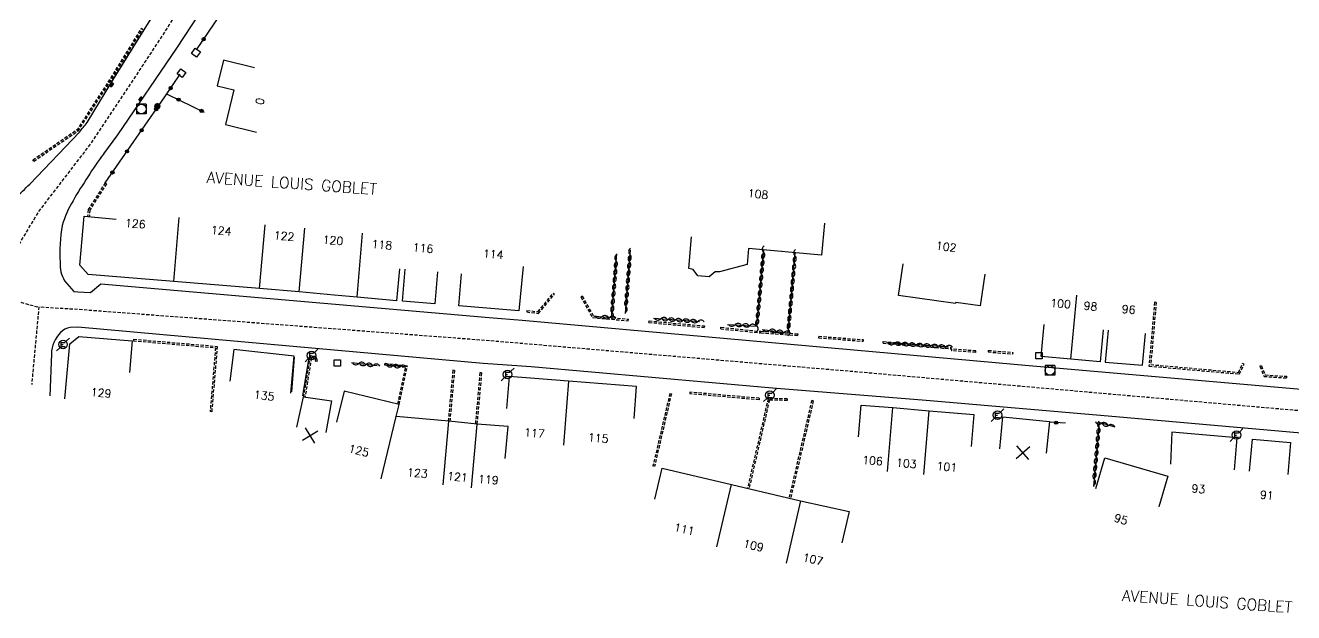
# Model space of a CAD drawing. Header units: millimetres. Extents: x 111999 to 113000, y 130000 to 131000.
# Drawn here: x 112434.9 to 112633, y 130352.7 to 130444.4 of the extents above; entities that cross this region are included whole.
import ezdxf
from ezdxf.enums import TextEntityAlignment as Align

# ---------------------------------------------------------------- set-up
doc = ezdxf.new("R2010")
doc.units = ezdxf.units.MM
doc.linetypes.add('DASHED', pattern=[0.75, 0.5, -0.25])
doc.layers.get('0').update_dxf_attribs({"linetype": 'CONTINUOUS'})
for name, color, linetype in [('W0001', 6, 'DASHED'), ('W0008', 7, 'CONTINUOUS'), ('W0100', 7, 'CONTINUOUS'), ('W0112', 1, 'DASHED'), ('W0310', 3, 'CONTINUOUS'), ('W0322', 7, 'CONTINUOUS'), ('W0400', 7, 'CONTINUOUS'), ('W0420', 7, 'CONTINUOUS'), ('W0471', 7, 'CONTINUOUS'), ('W0989', 7, 'CONTINUOUS'), ('W0991', 7, 'CONTINUOUS'), ('W1102', 7, 'CONTINUOUS'), ('W1473', 7, 'CONTINUOUS')]:
    doc.layers.add(name, color=color, linetype=linetype)
doc.styles.get("Standard").update_dxf_attribs({"font": 'romans.shx', "width": 0.85})

# ---------------------------------------------------------------- blocks, each defined once
blk = doc.blocks.new('t322o')
at = {"color": 0, "linetype": 'Continuous'}
for radius in [0.25, 0.15]:
    blk.add_circle((0, 0), radius, dxfattribs=at)
blk = doc.blocks.new('t991o')
at = {"color": 0, "linetype": 'Continuous'}
for p, q in [((-1, 1), (1, -1)), ((-1, -1), (1, 1))]:
    blk.add_line(p, q, dxfattribs=at)
blk = doc.blocks.new('t310o')
at = {"color": 0, "linetype": 'Continuous'}
for centre, start, end in [((-0.5, 0.38), 216.8699, 323.1304), ((0.5, -0.37), 36.8699, 143.1303)]:
    blk.add_arc(centre, 0.625, start, end, dxfattribs=at)
blk = doc.blocks.new('T471')
for p, q in [((-0.333334, 0.333334), (-0.333334, -0.333334)), ((-0.333334, 0.333334), (0.333334, 0.333334)), ((-0.333334, 0), (0, 0)), ((0.500001, 0.500001), (1.000002, 1.000002)), ((-0.500001, -0.500001), (-1.000002, -1.000002)), ((-0.333334, -0.333334), (0.333334, -0.333334))]:
    blk.add_line(p, q)
blk.add_ellipse((0, 0), major_axis=(0.471405, 0.471405), ratio=1, start_param=5.4977871438, end_param=11.780972451)
blk = doc.blocks.new('t112o')
at = {"color": 0, "linetype": 'Continuous'}
for p, q in [((-0.5, 0.5), (0.5, 0.5)), ((-0.5, -0.5), (-0.5, 0.5)), ((0.5, 0.5), (0.5, -0.5)), ((0.5, -0.5), (-0.5, -0.5))]:
    blk.add_line(p, q, dxfattribs=at)
blk = doc.blocks.new('T420')
for p, q in [((0.75, 0.75), (-0.75, 0.75)), ((-0.75, 0.75), (-0.75, -0.75)), ((0.75, 0.75), (0.75, -0.75)), ((0.75, -0.75), (-0.75, -0.75))]:
    blk.add_line(p, q)
blk.add_ellipse((0, 0), major_axis=(-0.53, 0.53), ratio=1, start_param=3.926991, end_param=10.210176)
blk = doc.blocks.new('T400')
for p, q in [((-0.15, 0.3), (0.15, 0.3)), ((-0.15, -0.25), (-0.15, 0.3)), ((-0.15, 0.15), (0.15, 0.15)), ((-0.15, 0), (0.15, 0)), ((0.15, 0.3), (0.15, -0.25)), ((-0.15, -0.15), (0.15, -0.15)), ((-0.15, -0.25), (-0.15, -0.3)), ((-0.15, -0.3), (0.15, -0.3)), ((0.15, -0.3), (0.15, -0.25))]:
    blk.add_line(p, q)
blk = doc.blocks.new('T1473')
at = {"color": 0, "linetype": 'Continuous', "const_width": 0.5, "flags": 128}
blk.add_lwpolyline([(-0.25, 0, 1), (0.25, 0, 1)], format="xyb", close=True, dxfattribs=at)

msp = doc.modelspace()

# ---------------------------------------------------------------- linework, layer by layer
at = {"layer": 'W0001', "flags": 128}
for points in [[(112445.23, 130426.03), (112454.14, 130439.45), (112462.17, 130451.82), (112472.79, 130468.43), (112485.77, 130489.36), (112498.44, 130510.32), (112513.78, 130535.82), (112533, 130567.74), (112554.41, 130603.32), (112586.76, 130656.85), (112614.9, 130703.41), (112627.33, 130724.01), (112638.38, 130742.3), (112652.85, 130766.28), (112664.78, 130786.06), (112670.53, 130795.69), (112678.1, 130806.48), (112688.5, 130823.66), (112700.85, 130843.9), (112709.53, 130858.2), (112713.29, 130864.54)], [(112429.3, 130402.45), (112436.98, 130415.29), (112445.23, 130426.03), (112445.23, 130426.03)], [(112408.54, 130420.32), (112413.49, 130403.69), (112429.3, 130402.45), (112437, 130400.38), (112437, 130400.38)], [(112773.34, 130371.67), (112706.17, 130377.86), (112564.61, 130390.27), (112506.86, 130395.17), (112443.09, 130400.01), (112437, 130400.38), (112435.88, 130388.32), (112435.88, 130388.32)]]:
    msp.add_lwpolyline(points, dxfattribs=at)
at = {"layer": 'W0008'}
for p, q in [((112476.52, 130387.17), (112476.96, 130392.56)), ((112479.18, 130392.52), (112478.17, 130386.55))]:
    msp.add_line(p, q, dxfattribs=at)
at = {"layer": 'W0008', "flags": 128}
msp.add_lwpolyline([(112447.13, 130424.34), (112449.35, 130427.31), (112458.53, 130440.83), (112463.36, 130448.13)], dxfattribs=at)
for points in [[(112443.33, 130427.72, 0.009156), (112444.53, 130429.2), (112448.55, 130435.85), (112455.17, 130446.45)], [(112411.57, 130421.57), (112416.35, 130411.83, 0.2233), (112419.07, 130410.08, 0.1071), (112422.06, 130410.12, 0.0607), (112424.87, 130411.15, 0.0527), (112429.48, 130414.17, 0.0167), (112433.3, 130417.43, 0.0184), (112435.57, 130419.6), (112443.33, 130427.72), (112443.33, 130427.72)], [(112447.13, 130424.34, 0.0255), (112442.35, 130417.01, 0.0643), (112440.66, 130413.15, 0.0682), (112440.35, 130407.4, 0.1711), (112441.03, 130404.5), (112442.45, 130402.85), (112443.11, 130402.77), (112445.09, 130402.67), (112446.69, 130404), (112507.35, 130398.77), (112512.51, 130398.33), (112592.82, 130391.16), (112667.75, 130384.67), (112773.07, 130375.49), (112828.11, 130370.65), (112866.24, 130367.5), (112890.17, 130365.35), (112906.68, 130363.8), (112922.35, 130362.82), (112980.56, 130357.86), (113000, 130356.33)], [(112681.47, 130376.55), (112605.2, 130383.23), (112575.6, 130385.82), (112551.59, 130387.73), (112513.91, 130391.05), (112506.38, 130391.57), (112476.73, 130394.26), (112443.07, 130397.26), (112441.88, 130397.21, 0.1867), (112440.38, 130396.4, 0.1865), (112438.96, 130393.1), (112438.71, 130386.51), (112438.71, 130386.51)]]:
    msp.add_lwpolyline(points, format="xyb", dxfattribs=at)
at = {"layer": 'W0100', "flags": 128}
for points in [[(112470.67, 130437.75), (112465.82, 130438.94), (112464.84, 130434.96), (112467.48, 130434.31), (112466.15, 130428.88), (112471, 130427.69)], [(112493.32, 130406.36), (112492.89, 130401.38), (112486.71, 130401.95), (112483.14, 130402.27), (112477.68, 130402.76), (112471.49, 130403.29), (112458.08, 130404.4), (112444.68, 130405.5), (112443.39, 130406.93), (112444.1, 130414.58), (112449.07, 130414.12), (112449.07, 130414.12)], [(112559.7, 130413.48), (112559.25, 130408.5), (112547.86, 130409.53), (112547.63, 130407.02), (112543.32, 130405.9), (112542.65, 130405.92), (112541.7, 130405.11), (112539.94, 130405.25), (112539.21, 130406.24), (112538.52, 130406.4), (112538.97, 130411.38), (112538.97, 130411.38)], [(112584.74, 130405.52), (112584.04, 130400.57), (112580.23, 130401.11), (112580.2, 130400.93), (112571.3, 130402.18), (112572, 130407.13), (112572, 130407.13)], [(112499.26, 130405.9), (112498.85, 130400.92), (112493.81, 130401.33), (112494.21, 130406.31), (112494.21, 130406.31)], [(112512.66, 130406.71), (112511.97, 130399.79), (112502.59, 130400.58), (112503, 130405.56), (112503, 130405.56)], [(112603.23, 130396.83), (112602.78, 130391.85), (112598.22, 130392.27), (112593.55, 130392.66), (112593.55, 130392.69), (112594.01, 130397.67), (112594.01, 130397.67)], [(112441.06, 130386.06), (112441.82, 130394.64), (112443.26, 130395.81), (112451.57, 130395.14), (112451.17, 130390.15), (112451.17, 130390.15)], [(112604.02, 130396.78), (112603.57, 130391.8), (112609.39, 130391.3), (112609.84, 130396.28), (112609.84, 130396.28)], [(112476.38, 130386.95), (112476.86, 130392.73), (112467.48, 130393.77), (112466.85, 130388.81), (112466.85, 130388.81)], [(112529.97, 130382.99), (112530.36, 130387.98), (112519.73, 130388.82), (112510.46, 130389.56), (112510.07, 130384.57), (112510.07, 130384.57)], [(112509.84, 130376.76), (112510.29, 130381.74), (112505.47, 130382.11), (112501.06, 130382.57), (112492.84, 130383.3), (112493.3, 130385.19), (112484.69, 130387.28), (112483.51, 130382.42), (112483.51, 130382.42)], [(112477.3, 130381.63), (112478.33, 130386.38), (112482.7, 130385.75), (112481.82, 130380.83), (112481.82, 130380.83)], [(112565.04, 130380.11), (112565.46, 130385.1), (112570.38, 130384.69), (112576.06, 130384.21), (112583.05, 130383.62), (112582.63, 130378.64), (112582.63, 130378.64)], [(112587.11, 130378.27), (112587.6, 130383.24), (112594.84, 130382.53), (112594.35, 130377.56), (112594.35, 130377.56)], [(112623.75, 130374.98), (112624.18, 130379.96), (112613.96, 130380.84), (112613.75, 130375.85), (112613.75, 130375.85)], [(112626.13, 130374.76), (112626.56, 130379.74), (112632.51, 130379.23), (112632.09, 130374.25), (112632.09, 130374.25)], [(112533.24, 130370.37), (112534.37, 130375.24), (112545.17, 130372.69), (112555.98, 130370.15), (112563.57, 130368.45), (112562.44, 130363.58), (112562.44, 130363.58)], [(112602.1, 130372.05), (112603.5, 130376.85), (112613.33, 130373.98), (112611.93, 130369.18), (112611.93, 130369.18)]]:
    msp.add_lwpolyline(points, dxfattribs=at)
at = {"layer": 'W0112'}
for p, q in [((112436.07, 130423.39), (112442.95, 130428.1)), ((112436.21, 130423.18), (112443.09, 130427.89)), ((112442.95, 130428.1), (112443.09, 130427.89)), ((112436.21, 130423.18), (112436.07, 130423.39)), ((112447.36, 130419.78), (112444.72, 130415.62)), ((112447.57, 130419.65), (112444.96, 130415.54)), ((112447.57, 130419.65), (112447.36, 130419.78)), ((112444.72, 130415.62), (112444.62, 130414.53)), ((112444.96, 130415.54), (112444.87, 130414.51)), ((112514.95, 130399.67), (112517.33, 130402.52)), ((112515.06, 130399.41), (112517.52, 130402.36)), ((112517.52, 130402.36), (112517.33, 130402.52)), ((112521.88, 130402.1), (112521.66, 130401.97)), ((112521.66, 130401.97), (112523.47, 130398.77)), ((112521.88, 130402.1), (112523.63, 130399)), ((112611.28, 130401.14), (112610.4, 130391.18)), ((112611.53, 130401.12), (112610.68, 130391.41)), ((112611.53, 130401.12), (112611.28, 130401.14)), ((112513.25, 130399.88), (112513.22, 130399.63)), ((112513.22, 130399.63), (112515.06, 130399.41)), ((112513.25, 130399.88), (112514.95, 130399.67)), ((112523.63, 130399), (112529.08, 130398.5)), ((112523.47, 130398.77), (112529.06, 130398.25)), ((112529.06, 130398.25), (112529.08, 130398.5)), ((112532.3, 130397.98), (112532.32, 130398.23)), ((112532.3, 130397.98), (112540.94, 130397.2)), ((112532.32, 130398.23), (112540.97, 130397.45)), ((112540.97, 130397.45), (112540.94, 130397.2)), ((112543.52, 130396.99), (112543.55, 130397.24)), ((112543.55, 130397.24), (112549.72, 130396.61)), ((112451.8, 130395.38), (112451.78, 130395.13)), ((112451.78, 130395.13), (112464.6, 130394.04)), ((112451.8, 130395.38), (112464.87, 130394.26)), ((112543.52, 130396.99), (112549.69, 130396.36)), ((112549.69, 130396.36), (112549.72, 130396.61)), ((112549.78, 130396.37), (112549.8, 130396.62)), ((112549.78, 130396.37), (112555.57, 130395.95)), ((112549.8, 130396.62), (112555.59, 130396.2)), ((112555.57, 130395.95), (112555.59, 130396.2)), ((112558.82, 130395.83), (112558.8, 130395.58)), ((112558.8, 130395.58), (112565.75, 130395.06)), ((112558.82, 130395.83), (112565.77, 130395.31)), ((112565.77, 130395.31), (112565.75, 130395.06)), ((112464.6, 130394.04), (112463.75, 130384.07)), ((112464.87, 130394.26), (112464, 130384.05)), ((112568.87, 130394.76), (112568.89, 130395.01)), ((112568.87, 130394.76), (112579.48, 130393.88)), ((112568.89, 130395.01), (112579.5, 130394.13)), ((112579.48, 130393.88), (112579.5, 130394.13)), ((112579.57, 130393.83), (112579.56, 130393.58)), ((112583.35, 130393.29), (112579.56, 130393.58)), ((112583.37, 130393.54), (112579.57, 130393.83)), ((112583.35, 130393.29), (112583.37, 130393.54)), ((112585.3, 130393.63), (112585.27, 130393.38)), ((112585.27, 130393.38), (112589.1, 130393.06)), ((112585.3, 130393.63), (112589.12, 130393.31)), ((112589.12, 130393.31), (112589.1, 130393.06)), ((112479.37, 130392.72), (112478.33, 130386.38)), ((112479.58, 130392.45), (112478.58, 130386.35)), ((112480.15, 130392.65), (112479.37, 130392.72)), ((112480.13, 130392.4), (112479.58, 130392.45)), ((112480.14, 130392.4), (112480.13, 130392.4)), ((112480.16, 130392.37), (112480.14, 130392.4)), ((112480.29, 130392.6), (112480.15, 130392.65)), ((112480.2, 130392.26), (112480.16, 130392.37)), ((112480.23, 130392.11), (112480.2, 130392.26)), ((112480.26, 130391.91), (112480.23, 130392.11)), ((112480.51, 130391.95), (112480.26, 130391.91)), ((112480.38, 130392.49), (112480.29, 130392.6)), ((112480.44, 130392.33), (112480.38, 130392.49)), ((112480.48, 130392.15), (112480.44, 130392.33)), ((112480.51, 130391.95), (112480.48, 130392.15)), ((112491.04, 130391.31), (112491.07, 130391.56)), ((112494.27, 130390.95), (112491.04, 130391.31)), ((112494.58, 130391.17), (112491.07, 130391.56)), ((112493.3, 130385.19), (112494.58, 130391.17)), ((112610.4, 130391.18), (112624.51, 130389.94)), ((112610.68, 130391.41), (112624.36, 130390.2)), ((112624.36, 130390.2), (112625.03, 130391.58)), ((112624.51, 130389.94), (112625.25, 130391.47)), ((112625.25, 130391.47), (112625.03, 130391.58)), ((112627.97, 130391.23), (112627.74, 130391.14)), ((112627.74, 130391.14), (112628.38, 130389.56)), ((112627.97, 130391.23), (112628.55, 130389.8)), ((112493.06, 130385.25), (112494.27, 130390.95)), ((112501.67, 130390.53), (112500.95, 130382.58)), ((112501.92, 130390.51), (112501.2, 130382.55)), ((112501.92, 130390.51), (112501.67, 130390.53)), ((112505.9, 130390.13), (112505.18, 130382.14)), ((112506.15, 130390.1), (112505.43, 130382.11)), ((112506.15, 130390.1), (112505.9, 130390.13)), ((112628.38, 130389.56), (112631.86, 130389.33)), ((112628.55, 130389.8), (112631.88, 130389.58)), ((112631.88, 130389.58), (112631.86, 130389.33)), ((112538.69, 130387.1), (112538.67, 130386.85)), ((112549.52, 130386.15), (112538.69, 130387.1)), ((112535.56, 130386.89), (112532.93, 130375.58)), ((112535.8, 130386.84), (112533.17, 130375.52)), ((112535.56, 130386.89), (112535.8, 130386.84)), ((112549.5, 130385.9), (112538.67, 130386.85)), ((112550.91, 130386.1), (112547.69, 130372.1)), ((112551.11, 130385.85), (112547.93, 130372.04)), ((112549.52, 130386.15), (112549.5, 130385.9)), ((112553.91, 130386.07), (112550.91, 130386.1)), ((112553.91, 130385.82), (112551.11, 130385.85)), ((112553.91, 130386.07), (112553.91, 130385.82)), ((112557.72, 130385.8), (112554.18, 130370.57)), ((112557.97, 130385.74), (112554.42, 130370.51)), ((112557.97, 130385.74), (112557.72, 130385.8)), ((112464, 130384.05), (112463.75, 130384.07)), ((112533.17, 130375.52), (112532.93, 130375.58))]:
    msp.add_line(p, q, dxfattribs=at)
at = {"layer": 'W0112', "flags": 128}
msp.add_lwpolyline([(112442.95, 130427.98), (112447.94, 130435.67), (112453.05, 130443.93), (112453.2, 130443.84), (112448.08, 130435.58), (112443.09, 130427.89)], close=True, dxfattribs=at)
at = {"layer": 'W0310'}
for p, q in [((112528.61, 130399.38), (112529.41, 130409.35)), ((112532.99, 130398.64), (112540.22, 130398.12)), ((112578.8, 130394.2), (112569.47, 130394.8)), ((112489.87, 130391.24), (112485.82, 130391.71)), ((112494.15, 130391.04), (112491.15, 130391.37))]:
    msp.add_line(p, q, dxfattribs=at)
at = {"layer": 'W0310', "flags": 128}
for points in [[(112544.58, 130397.68), (112549.16, 130397.43), (112550.23, 130409.32), (112550.23, 130409.32)], [(112523.81, 130398.95), (112526.47, 130398.74), (112527.27, 130408.7), (112527.27, 130408.7)], [(112549.98, 130396.88), (112554.03, 130396.37), (112555.16, 130408.87), (112555.16, 130408.87)], [(112605.14, 130381.62), (112602.62, 130382.35), (112601.75, 130372.38), (112601.75, 130372.38)]]:
    msp.add_lwpolyline(points, dxfattribs=at)
at = {"layer": 'W0322'}
msp.add_line((112597.37, 130382.25), (112594.93, 130382.4), dxfattribs=at)
at = {"layer": 'W0322', "flags": 128}
for points in [[(112461.61, 130440.57), (112476.64, 130462.68), (112484.75, 130461.68)], [(112447.36, 130419.78), (112456.68, 130433.22), (112459.05, 130436.76)], [(112457.02, 130433.66), (112462.81, 130430.84)]]:
    msp.add_lwpolyline(points, dxfattribs=at)
at = {"layer": 'W1102'}
for p, q in [((112458.08, 130404.4), (112458.9, 130414.36)), ((112471.49, 130403.29), (112472.35, 130413.26)), ((112477.68, 130402.76), (112478.53, 130412.72)), ((112486.71, 130401.95), (112487.56, 130411.92)), ((112598.22, 130392.27), (112599.13, 130402.23)), ((112519.73, 130388.82), (112518.94, 130378.85)), ((112490.48, 130373.59), (112492.84, 130383.3)), ((112569.55, 130374.72), (112570.38, 130384.69)), ((112575.22, 130374.25), (112576.06, 130384.21)), ((112500.16, 130372.61), (112501.06, 130382.57)), ((112504.57, 130372.15), (112505.47, 130382.11)), ((112542.91, 130362.96), (112545.17, 130372.69)), ((112555.98, 130370.15), (112553.71, 130360.41))]:
    msp.add_line(p, q, dxfattribs=at)

# ---------------------------------------------------------------- block references
at = {"layer": 'W0112'}
for p, rotation in [((112461.53, 130440.13), 234.9647201514759), ((112459.28, 130436.92), 54.96472015189492)]:
    msp.add_blockref('t112o', p, dxfattribs=dict(at, rotation=rotation))
for p in [(112593.22, 130392.81), (112483.62, 130391.66)]:
    msp.add_blockref('t112o', p, dxfattribs=at)
at = {"layer": 'W0310'}
for p, rotation in [((112529.34, 130408.59), 85.43786694670385), ((112550.2, 130408.97), 84.82808649031638), ((112555.12, 130408.4), 84.82779999304178), ((112527.09, 130406.44), 85.43786694670385), ((112527.18, 130407.59), 85.43786694670385), ((112529.16, 130406.29), 85.43786694670385), ((112529.25, 130407.44), 85.43786694670385), ((112549.99, 130406.67), 84.82808649031638), ((112550.1, 130407.82), 84.82808649031638), ((112554.91, 130406.1), 84.82779999304178), ((112555.02, 130407.25), 84.82779999304178), ((112526.9, 130404.13), 85.43786694670385), ((112527, 130405.28), 85.43786694670385), ((112528.98, 130403.98), 85.43786694670385), ((112529.07, 130405.13), 85.43786694670385), ((112549.78, 130404.37), 84.82808649031638), ((112549.89, 130405.52), 84.82808649031638), ((112554.81, 130404.95), 84.82779999304178), ((112526.81, 130402.98), 85.43786694670385), ((112528.89, 130402.83), 85.43786694670385), ((112549.58, 130402.07), 84.82808649031638), ((112549.68, 130403.22), 84.82808649031638), ((112554.6, 130402.65), 84.82779999304178), ((112554.7, 130403.8), 84.82779999304178), ((112526.63, 130400.68), 85.43786694670385), ((112526.72, 130401.83), 85.43786694670385), ((112528.7, 130400.53), 85.43786694670385), ((112528.79, 130401.68), 85.43786694670385), ((112549.47, 130400.92), 84.82808649031638), ((112554.39, 130400.35), 84.82779999304178), ((112554.5, 130401.5), 84.82779999304178), ((112524.96, 130398.86), 355.4386585986267), ((112526.12, 130398.76), 355.4386585986267), ((112526.54, 130399.53), 85.43786694670385), ((112549.26, 130398.62), 84.82808649031638), ((112549.37, 130399.77), 84.82808649031638), ((112554.18, 130398.05), 84.82779999304178), ((112554.29, 130399.2), 84.82779999304178), ((112534.15, 130398.56), 355.8577869996931), ((112535.3, 130398.47), 355.8577869996931), ((112536.45, 130398.39), 355.8577869996931), ((112537.6, 130398.31), 355.8577869996931), ((112538.75, 130398.22), 355.8577869996931), ((112539.91, 130398.14), 355.8577869996931), ((112545.73, 130397.62), 356.8424340541256), ((112546.89, 130397.56), 356.8424340541256), ((112548.04, 130397.49), 356.8424340541256), ((112549.16, 130397.47), 84.82808649031638), ((112551.12, 130396.74), 352.7447831826607), ((112554.08, 130396.9), 84.82779999304178), ((112552.27, 130396.59), 352.7447831826607), ((112553.41, 130396.44), 352.7447831826607), ((112570.62, 130394.72), 176.3029525780082), ((112571.78, 130394.65), 176.3029525780082), ((112572.93, 130394.58), 176.3029525780082), ((112574.08, 130394.5), 176.3029525780082), ((112575.23, 130394.43), 176.3029525780082), ((112576.39, 130394.35), 176.3029525780082), ((112577.54, 130394.28), 176.3029525780082), ((112578.69, 130394.2), 176.3029525780082), ((112486.97, 130391.58), 173.3130714198278), ((112488.12, 130391.44), 173.3130714198278), ((112489.26, 130391.31), 173.3130714198278), ((112492.3, 130391.24), 173.5912583720529), ((112493.45, 130391.11), 173.5912583720529), ((112603, 130382.24), 164.0170283706671), ((112602.45, 130380.44), 265.0290928480609), ((112602.55, 130381.59), 265.0290928480609), ((112604.11, 130381.92), 164.0170283706671), ((112602.35, 130379.29), 265.0290928480609), ((112602.15, 130376.99), 265.0290928480609), ((112602.25, 130378.14), 265.0290928480609), ((112601.95, 130374.68), 265.0290928480609), ((112602.05, 130375.84), 265.0290928480609), ((112601.85, 130373.53), 265.0290928480609)]:
    msp.add_blockref('t310o', p, dxfattribs=dict(at, rotation=rotation))
at = {"layer": 'W0322'}
for p, rotation in [((112462.74, 130442.22), 55.7923862805138), ((112457.59, 130434.59), 56.22761003197082), ((112458.82, 130432.79), 334.0213830758191), ((112455.34, 130431.28), 55.25077270855732), ((112462.41, 130431.03), 334.0213830758191), ((112453.06, 130428), 55.25077270855732), ((112450.78, 130424.71), 55.25077270855732), ((112448.5, 130421.42), 55.25077270855732), ((112595.91, 130382.34), 310.9083263390241)]:
    msp.add_blockref('t322o', p, dxfattribs=dict(at, rotation=rotation))
at = {"layer": 'W0400'}
for p, rotation in [((112448.37, 130435.14), 328.8266046487863), ((112452.9, 130432.88), 145.8161841115821)]:
    msp.add_blockref('T400', p, dxfattribs=dict(at, rotation=rotation))
at = {"layer": 'W0420'}
for p in [(112453.02, 130431.32), (112594.93, 130390.5)]:
    msp.add_blockref('T420', p, dxfattribs=at)
at = {"layer": 'W0471'}
for p in [(112440.78, 130394.55), (112479.59, 130392.84), (112510.22, 130389.87), (112551.19, 130386.63), (112586.73, 130383.5), (112624.07, 130380.41)]:
    msp.add_blockref('T471', p, dxfattribs=at)
at = {"layer": 'W0991'}
for p, rotation in [((112479.39, 130380.33), 76.41974467361955), ((112590.72, 130377.67), 86.682924722821)]:
    msp.add_blockref('t991o', p, dxfattribs=dict(at, rotation=rotation))
at = {"layer": 'W1473'}
msp.add_blockref('T1473', (112455.51, 130431.75), dxfattribs=at)

# ---------------------------------------------------------------- texts
at = {"layer": 'W0989'}
for p in [(112476.51, 130419.75), (112619.48, 130354.44)]:
    msp.add_text('AVENUE LOUIS GOBLET', height=1.75, rotation=355.9726, dxfattribs=at).set_placement(p, align=Align.MIDDLE)
at = {"layer": 'W0991'}
for s, rotation, p in [('0', 77.1948, (112471.54, 130432.54)), ('108', 354.1824, (112549.34, 130418.05)), ('126', 355.3036, (112452.08, 130413.42)), ('124', 355.304, (112465.49, 130412.32)), ('122', 355.0265, (112475.32, 130411.49)), ('120', 354.9199, (112482.95, 130410.82)), ('118', 354.6894, (112490.59, 130410.13)), ('116', 355.3651, (112497.02, 130409.6)), ('114', 355.1954, (112507.99, 130408.65)), ('102', 352.7687, (112578.74, 130409.81)), ('100', 355.1821, (112596.6, 130400.94)), ('98', 354.7846, (112601.27, 130400.53)), ('96', 355.0379, (112607.22, 130400.02)), ('129', 355.3401, (112446.73, 130387)), ('135', 353.6805, (112472.2, 130386.56)), ('117', 355.4526, (112514.42, 130380.72)), ('115', 355.4667, (112524.38, 130379.93)), ('125', 346.3363, (112486.99, 130377.98)), ('106', 355.2592, (112567.22, 130376.42)), ('103', 355.2394, (112572.51, 130375.98)), ('101', 355.1522, (112578.83, 130375.45)), ('123', 354.8624, (112496.14, 130374.47)), ('121', 354.0811, (112502.39, 130373.88)), ('119', 355.5784, (112507.22, 130373.45)), ('93', 355.7326, (112618.13, 130372.01)), ('91', 355.0845, (112628.81, 130371.02)), ('95', 343.7395, (112606.03, 130367.25)), ('111', 346.7293, (112537.82, 130365.7)), ('109', 346.7298, (112548.63, 130363.15)), ('107', 347.3763, (112557.92, 130361))]:
    msp.add_text(s, height=1.25, rotation=rotation, dxfattribs=at).set_placement(p, align=Align.MIDDLE)

doc.saveas('drawing.dxf')
